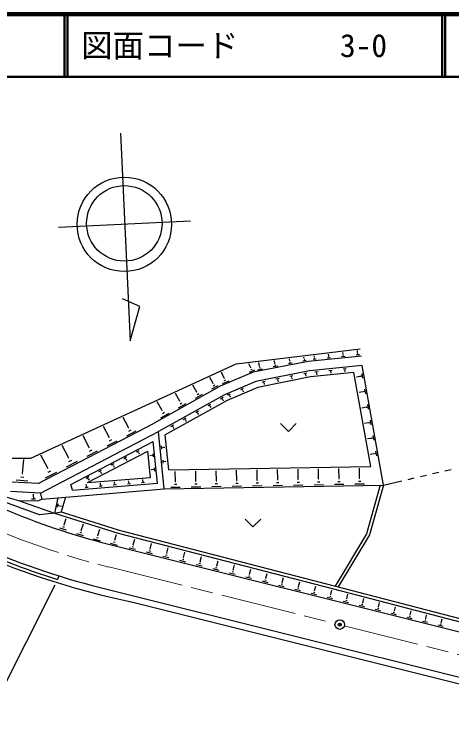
# Model space of a CAD drawing. Units: millimetres on the paper. Extents: x 40 to 680, y 20 to 380.
# Drawn here: x 109.7 to 179.3, y 267.9 to 380 of the extents above; entities that cross this region are included whole.
import ezdxf
from ezdxf.enums import TextEntityAlignment as Align

# ---------------------------------------------------------------- set-up
doc = ezdxf.new("R2010")
doc.units = ezdxf.units.MM
doc.header["$PDMODE"] = 32
doc.header["$PDSIZE"] = 0.5
doc.linetypes.add('CHAIN', pattern=[18.5, 12, -1.5, 3.5, -1.5])
for name, color, linetype, lineweight in [('M-BGD', 7, 'Continuous', 25), ('M-BMK', 2, 'CHAIN', 13), ('M-BMK-SRVR', 3, 'Continuous', 25), ('M-TTL', 2, 'Continuous', 140), ('M-TTL-LINE', 7, 'Continuous', 50)]:
    doc.layers.add(name, color=color, linetype=linetype, lineweight=lineweight)
doc.layers.add('M-TTL-TXT', color=7, linetype='Continuous')
doc.styles.add('ＭＳ ゴシック', font='')
doc.styles.get('ＭＳ ゴシック').set_extended_font_data('MS Gothic')

msp = doc.modelspace()

# ---------------------------------------------------------------- linework, layer by layer
at = {"layer": 'M-BGD'}
for p, q in [((126.621, 361.055), (128.157, 328.061)), ((137.784, 347.058), (116.807, 346.082)), ((129.711, 333.511), (126.97, 334.731)), ((128.157, 328.061), (129.711, 333.511)), ((145.034, 324.415), (164.722, 326.801)), ((162.018, 325.93), (161.989, 326.218)), ((164.33, 326.176), (164.298, 326.498)), ((164.312, 326.174), (164.348, 326.177)), ((153.559, 324.848), (153.491, 325.189)), ((155.642, 324.881), (156.165, 324.984)), ((155.841, 325.246), (155.797, 325.468)), ((155.807, 325.076), (155.937, 325.102)), ((155.825, 325.243), (155.857, 325.249)), ((164.918, 325.631), (156.45, 324.786)), ((157.243, 325.116), (157.752, 325.167)), ((157.419, 325.288), (157.546, 325.301)), ((157.467, 325.447), (157.445, 325.667)), ((157.451, 325.446), (157.483, 325.449)), ((159.496, 325.341), (160.029, 325.394)), ((159.68, 325.521), (159.813, 325.534)), ((159.731, 325.687), (159.705, 325.941)), ((159.714, 325.686), (159.747, 325.689)), ((161.773, 325.568), (162.33, 325.624)), ((161.965, 325.756), (162.104, 325.77)), ((162.001, 325.928), (162.036, 325.932)), ((164.074, 325.798), (164.655, 325.856)), ((164.275, 325.994), (164.42, 326.008)), ((112.42, 309.407), (145.034, 324.415)), ((147.333, 323.783), (147.063, 324.419)), ((156.45, 324.786), (147.704, 323.052)), ((148.729, 324.005), (148.612, 324.597)), ((148.704, 324), (148.754, 324.01)), ((150.923, 323.945), (151.623, 324.084)), ((151.189, 324.435), (151.097, 324.899)), ((151.144, 324.207), (151.319, 324.242)), ((151.168, 324.43), (151.211, 324.439)), ((153.326, 324.421), (153.937, 324.542)), ((153.519, 324.65), (153.671, 324.68)), ((153.54, 324.844), (153.578, 324.852)), ((165.067, 324.138), (156.671, 323.301)), ((168.449, 305.127), (165.067, 324.138)), ((147.704, 323.052), (142.487, 320.837)), ((143.125, 322.097), (142.711, 323.071)), ((147.119, 323.075), (147.991, 323.445)), ((147.306, 323.772), (147.36, 323.795)), ((147.335, 323.475), (147.553, 323.568)), ((156.671, 323.301), (148.147, 321.61)), ((148.426, 323.45), (149.221, 323.607)), ((148.677, 323.747), (148.876, 323.787)), ((155.768, 322.867), (156.259, 322.964)), ((155.982, 322.756), (156.104, 322.78)), ((163.745, 323.001), (156.818, 322.31)), ((157.535, 323.136), (158.033, 323.185)), ((157.737, 323.005), (157.861, 323.017)), ((157.798, 322.86), (157.829, 322.864)), ((157.814, 322.862), (157.834, 322.663)), ((159.774, 323.359), (160.272, 323.409)), ((159.976, 323.228), (160.1, 323.241)), ((160.037, 323.084), (160.068, 323.087)), ((160.053, 323.085), (160.073, 322.886)), ((162.013, 323.582), (162.511, 323.632)), ((162.215, 323.452), (162.339, 323.464)), ((162.276, 323.307), (162.307, 323.31)), ((162.292, 323.309), (162.312, 323.11)), ((166.398, 308.091), (163.745, 323.001)), ((165.176, 322.096), (165.045, 322.834)), ((141.35, 321.278), (140.83, 322.206)), ((142.876, 321.274), (143.889, 321.704)), ((143.093, 322.084), (143.156, 322.111)), ((143.127, 321.739), (143.38, 321.847)), ((156.818, 322.31), (148.443, 320.65)), ((149.147, 321.554), (149.638, 321.651)), ((151.354, 321.991), (151.845, 322.089)), ((151.568, 321.881), (151.69, 321.905)), ((151.643, 321.743), (151.673, 321.749)), ((151.658, 321.746), (151.697, 321.55)), ((153.561, 322.429), (154.052, 322.526)), ((153.775, 322.318), (153.897, 322.343)), ((153.85, 322.18), (153.88, 322.187)), ((153.865, 322.184), (153.904, 321.987)), ((156.057, 322.618), (156.087, 322.624)), ((156.072, 322.621), (156.111, 322.425)), ((164.667, 322.386), (164.126, 322.29)), ((164.671, 322.363), (164.663, 322.409)), ((164.905, 322.333), (164.872, 322.518)), ((142.487, 320.837), (131.985, 314.957)), ((138.755, 319.906), (138.157, 320.976)), ((141.185, 320.395), (142.188, 320.957)), ((141.319, 321.26), (141.381, 321.295)), ((141.393, 320.907), (141.644, 321.047)), ((148.147, 321.61), (143.148, 319.488)), ((148.443, 320.65), (143.589, 318.589)), ((145.746, 320.319), (146.206, 320.515)), ((149.361, 321.443), (149.483, 321.467)), ((149.436, 321.305), (149.466, 321.311)), ((149.451, 321.308), (149.49, 321.112)), ((143.148, 319.488), (132.699, 313.637)), ((136.056, 318.48), (135.375, 319.696)), ((138.574, 318.933), (139.68, 319.552)), ((138.721, 319.887), (138.79, 319.926)), ((138.803, 319.497), (139.08, 319.652)), ((143.674, 319.44), (144.135, 319.635)), ((143.906, 319.375), (144.021, 319.424)), ((145.977, 320.254), (146.092, 320.303)), ((146.078, 320.135), (146.107, 320.147)), ((146.093, 320.141), (146.171, 319.957)), ((165.105, 319.925), (164.564, 319.828)), ((165.109, 319.902), (165.101, 319.948)), ((165.343, 319.872), (165.31, 320.056)), ((165.614, 319.634), (165.483, 320.373)), ((133.247, 316.995), (132.481, 318.364)), ((143.589, 318.589), (133.758, 313.084)), ((136.018, 318.459), (136.094, 318.501)), ((142.517, 318.849), (142.954, 319.093)), ((142.754, 318.809), (142.863, 318.87)), ((142.868, 318.701), (142.896, 318.717)), ((142.882, 318.709), (142.98, 318.534)), ((144.007, 319.256), (144.036, 319.268)), ((144.022, 319.262), (144.1, 319.078)), ((135.857, 317.411), (137.071, 318.091)), ((136.108, 318.031), (136.412, 318.2)), ((140.554, 317.749), (140.99, 317.994)), ((140.791, 317.71), (140.9, 317.771)), ((140.905, 317.602), (140.932, 317.617)), ((140.919, 317.61), (141.016, 317.435)), ((165.543, 317.463), (165.002, 317.367)), ((165.547, 317.44), (165.539, 317.486)), ((165.781, 317.41), (165.748, 317.595)), ((166.052, 317.173), (165.921, 317.911)), ((133.029, 315.828), (134.356, 316.571)), ((133.206, 316.972), (133.288, 317.019)), ((133.304, 316.505), (133.636, 316.69)), ((138.591, 316.65), (139.027, 316.894)), ((138.828, 316.611), (138.937, 316.672)), ((138.942, 316.503), (138.969, 316.518)), ((138.956, 316.51), (139.053, 316.336)), ((113.585, 305.365), (131.985, 314.957)), ((127.916, 314.26), (127.074, 315.875)), ((136.628, 315.551), (137.064, 315.795)), ((136.865, 315.512), (136.974, 315.573)), ((136.979, 315.404), (137.006, 315.419)), ((136.992, 315.411), (137.09, 315.237)), ((152.08, 314.896), (153.33, 313.646)), ((154.58, 314.896), (153.33, 313.646)), ((165.981, 315.002), (165.44, 314.906)), ((165.985, 314.979), (165.977, 315.025)), ((166.219, 314.949), (166.186, 315.134)), ((166.49, 314.712), (166.359, 315.45)), ((124.824, 312.707), (123.927, 314.427)), ((127.869, 314.235), (127.963, 314.284)), ((127.963, 313.713), (128.337, 313.908)), ((134.664, 314.452), (135.101, 314.696)), ((134.901, 314.412), (135.01, 314.473)), ((135.016, 314.304), (135.043, 314.32)), ((135.029, 314.312), (135.127, 314.137)), ((113.919, 303.847), (132.699, 313.637)), ((121.656, 311.115), (120.702, 312.943)), ((124.775, 312.681), (124.874, 312.732)), ((127.636, 312.971), (129.133, 313.752)), ((133.601, 304.508), (132.699, 313.637)), ((134.308, 307.521), (133.758, 313.084)), ((166.657, 312.488), (166.624, 312.672)), ((166.928, 312.25), (166.797, 312.989)), ((118.727, 305.226), (131.849, 312.067)), ((124.53, 311.352), (126.103, 312.173)), ((124.874, 312.132), (125.267, 312.337)), ((132.506, 305.42), (131.849, 312.067)), ((166.419, 312.541), (165.878, 312.444)), ((166.423, 312.518), (166.415, 312.564)), ((118.408, 309.483), (117.397, 311.422)), ((121.346, 309.693), (122.998, 310.554)), ((121.414, 305.499), (130.999, 310.496)), ((121.604, 311.088), (121.707, 311.141)), ((121.708, 310.511), (122.121, 310.727)), ((129.172, 310.389), (129.616, 310.62)), ((131.411, 306.332), (130.999, 310.496)), ((133.226, 310.839), (133.177, 311.336)), ((133.357, 311.04), (133.345, 311.164)), ((133.502, 311.101), (133.499, 311.132)), ((133.5, 311.117), (133.699, 311.137)), ((167.366, 309.789), (167.234, 310.527)), ((109.412, 309.407), (112.42, 309.407)), ((115.079, 307.81), (114.009, 309.863)), ((118.354, 309.455), (118.462, 309.511)), ((127.177, 309.349), (127.62, 309.58)), ((127.413, 309.303), (127.523, 309.361)), ((129.408, 310.343), (129.519, 310.401)), ((129.519, 310.232), (129.546, 310.246)), ((129.533, 310.239), (129.625, 310.061)), ((131.519, 309.809), (131.32, 309.789)), ((131.518, 309.824), (131.521, 309.793)), ((131.663, 309.886), (131.675, 309.761)), ((131.793, 310.087), (131.843, 309.589)), ((166.857, 310.079), (166.316, 309.983)), ((166.861, 310.056), (166.853, 310.102)), ((167.095, 310.026), (167.062, 310.211)), ((111.091, 306.976), (111.301, 309.158)), ((118.084, 307.992), (119.816, 308.895)), ((118.462, 308.85), (118.895, 309.076)), ((125.182, 308.309), (125.625, 308.54)), ((125.417, 308.263), (125.528, 308.321)), ((127.524, 309.191), (127.551, 309.206)), ((127.537, 309.199), (127.63, 309.021)), ((133.448, 308.599), (133.399, 309.097)), ((133.579, 308.801), (133.566, 308.925)), ((133.723, 308.862), (133.72, 308.893)), ((133.722, 308.878), (133.921, 308.897)), ((114.739, 306.248), (116.554, 307.194)), ((115.022, 307.781), (115.136, 307.84)), ((115.136, 307.148), (115.59, 307.384)), ((123.187, 307.269), (123.63, 307.5)), ((123.422, 307.223), (123.533, 307.28)), ((123.533, 307.111), (123.561, 307.126)), ((123.547, 307.118), (123.64, 306.941)), ((125.528, 308.151), (125.556, 308.166)), ((125.542, 308.159), (125.635, 307.981)), ((131.741, 307.57), (131.542, 307.55)), ((131.739, 307.585), (131.742, 307.554)), ((131.884, 307.647), (131.896, 307.522)), ((132.015, 307.848), (132.064, 307.35)), ((134.308, 307.521), (166.398, 308.091)), ((135.382, 305.689), (135.354, 307.289)), ((138.632, 305.747), (138.603, 307.347)), ((141.881, 305.805), (141.853, 307.405)), ((145.131, 305.863), (145.102, 307.462)), ((148.38, 305.92), (148.352, 307.52)), ((151.63, 305.978), (151.601, 307.578)), ((154.879, 306.036), (154.851, 307.635)), ((158.129, 306.093), (158.1, 307.693)), ((161.378, 306.151), (161.35, 307.751)), ((164.628, 306.209), (164.599, 307.809)), ((176.244, 306.93), (177.218, 307.155)), ((178.192, 307.38), (179.166, 307.606)), ((110.059, 305.955), (111.909, 305.777)), ((110.806, 306.444), (111.268, 306.399)), ((111.033, 306.982), (111.148, 306.971)), ((121.192, 306.229), (121.635, 306.46)), ((121.414, 305.499), (131.411, 306.332)), ((121.427, 306.183), (121.538, 306.24)), ((121.538, 306.071), (121.566, 306.086)), ((121.552, 306.078), (121.644, 305.901)), ((130.2, 305.78), (130.184, 305.979)), ((151.583, 305.977), (151.677, 305.979)), ((154.832, 306.035), (154.926, 306.037)), ((158.082, 306.093), (158.176, 306.094)), ((161.331, 306.15), (161.425, 306.152)), ((164.581, 306.208), (164.675, 306.21)), ((172.346, 306.028), (173.321, 306.254)), ((174.295, 306.479), (175.269, 306.704)), ((113.585, 305.365), (109.407, 305.559)), ((119.017, 304.296), (118.727, 305.226)), ((119.017, 304.296), (132.506, 305.42)), ((121.306, 304.888), (121.181, 304.878)), ((121.231, 305.032), (121.215, 305.232)), ((121.247, 305.034), (121.216, 305.031)), ((123.748, 304.941), (123.249, 304.9)), ((123.548, 305.075), (123.424, 305.065)), ((123.473, 305.219), (123.457, 305.419)), ((123.489, 305.221), (123.458, 305.218)), ((125.99, 305.128), (125.491, 305.086)), ((125.79, 305.262), (125.666, 305.251)), ((125.716, 305.406), (125.699, 305.605)), ((125.731, 305.407), (125.7, 305.405)), ((128.232, 305.315), (127.734, 305.273)), ((128.033, 305.449), (127.908, 305.438)), ((127.958, 305.593), (127.941, 305.792)), ((127.973, 305.594), (127.942, 305.592)), ((130.474, 305.501), (129.976, 305.46)), ((130.275, 305.635), (130.15, 305.625)), ((130.216, 305.781), (130.185, 305.778)), ((133.601, 304.508), (168.449, 305.127)), ((135.203, 305.236), (135.578, 305.243)), ((135.335, 305.689), (135.429, 305.69)), ((137.898, 304.834), (139.398, 304.861)), ((138.452, 305.294), (138.827, 305.301)), ((138.585, 305.746), (138.679, 305.748)), ((141.147, 304.892), (142.647, 304.918)), ((141.702, 305.352), (142.077, 305.358)), ((141.834, 305.804), (141.928, 305.806)), ((144.397, 304.949), (145.897, 304.976)), ((144.951, 305.409), (145.326, 305.416)), ((145.084, 305.862), (145.178, 305.863)), ((147.646, 305.007), (149.146, 305.034)), ((148.201, 305.467), (148.576, 305.474)), ((148.333, 305.919), (148.427, 305.921)), ((150.896, 305.065), (152.396, 305.091)), ((151.45, 305.525), (151.825, 305.531)), ((154.145, 305.123), (155.645, 305.149)), ((154.7, 305.582), (155.075, 305.589)), ((157.395, 305.18), (158.895, 305.207)), ((157.949, 305.64), (158.324, 305.647)), ((160.644, 305.238), (162.144, 305.265)), ((161.199, 305.698), (161.574, 305.705)), ((163.894, 305.296), (165.394, 305.322)), ((164.448, 305.756), (164.823, 305.762)), ((167.927, 305.117), (165.749, 297.384)), ((168.449, 305.127), (166.212, 297.184)), ((168.449, 305.127), (171.372, 305.803)), ((113.779, 300.365), (103.596, 304.084)), ((106.012, 303.896), (110.425, 302.658)), ((113.919, 303.847), (109.172, 304.068)), ((114.217, 302.893), (113.919, 303.847)), ((114.217, 302.893), (133.601, 304.508)), ((121.505, 304.754), (121.007, 304.713)), ((134.648, 304.776), (136.148, 304.803)), ((110.425, 302.658), (113.472, 302.624)), ((110.425, 302.658), (116.183, 300.648)), ((113.143, 302.878), (112.515, 302.885)), ((112.909, 303.069), (112.752, 303.07)), ((112.853, 303.258), (112.813, 303.258)), ((112.833, 303.258), (112.837, 303.648)), ((113.472, 302.624), (114.217, 302.893)), ((116.688, 303.099), (116.183, 300.648)), ((117.883, 303.198), (117.219, 300.845)), ((116.635, 301.604), (116.746, 302.142)), ((116.838, 301.772), (116.866, 301.907)), ((117.01, 301.789), (117.017, 301.823)), ((117.013, 301.806), (117.296, 301.748)), ((116.183, 300.648), (113.779, 300.365)), ((116.183, 300.648), (117.219, 300.845)), ((116.183, 300.648), (126.279, 297.451)), ((117.219, 300.845), (126.418, 297.932)), ((117.68, 298.797), (118.013, 299.807)), ((146.442, 299.703), (147.692, 298.453)), ((148.942, 299.703), (147.692, 298.453)), ((116.943, 298.337), (117.999, 297.989)), ((117.443, 298.524), (117.707, 298.436)), ((117.647, 298.808), (117.713, 298.786)), ((120.412, 297.907), (120.753, 298.939)), ((123.056, 297.08), (123.346, 298.114)), ((119.664, 297.44), (120.736, 297.087)), ((120.172, 297.629), (120.44, 297.541)), ((120.379, 297.918), (120.446, 297.896)), ((123.022, 297.09), (123.09, 297.071)), ((125.763, 296.391), (126.014, 297.265)), ((126.279, 297.451), (160.486, 288.598)), ((126.418, 297.932), (160.612, 289.082)), ((165.749, 297.384), (160.733, 289.051)), ((166.212, 297.184), (161.238, 288.919)), ((122.324, 296.577), (123.419, 296.269)), ((122.827, 296.79), (123.101, 296.713)), ((123.692, 295.986), (207.291, 275.074)), ((125.028, 295.892), (126.121, 295.578)), ((125.532, 296.102), (125.805, 296.024)), ((125.729, 296.401), (125.797, 296.381)), ((128.676, 295.625), (128.899, 296.515)), ((128.036, 295.157), (129.021, 294.911)), ((128.479, 295.36), (128.726, 295.299)), ((128.646, 295.633), (128.707, 295.617)), ((131.32, 294.957), (131.381, 294.941)), ((131.35, 294.949), (131.569, 295.824)), ((134.013, 294.276), (134.228, 295.136)), ((130.717, 294.486), (131.691, 294.243)), ((131.155, 294.687), (131.399, 294.626)), ((133.387, 293.818), (134.35, 293.578)), ((133.82, 294.017), (134.061, 293.957)), ((133.983, 294.284), (134.043, 294.269)), ((136.636, 293.613), (136.695, 293.598)), ((136.665, 293.606), (136.877, 294.45)), ((139.307, 292.938), (139.514, 293.768)), ((136.046, 293.153), (136.999, 292.915)), ((136.475, 293.35), (136.713, 293.29)), ((138.694, 292.491), (139.636, 292.255)), ((139.118, 292.685), (139.354, 292.626)), ((139.277, 292.946), (139.336, 292.931)), ((141.937, 292.273), (142.141, 293.088)), ((141.332, 291.831), (142.263, 291.598)), ((141.751, 292.023), (141.984, 291.965)), ((141.908, 292.281), (141.966, 292.266)), ((144.373, 291.364), (144.603, 291.306)), ((144.528, 291.618), (144.586, 291.604)), ((144.557, 291.611), (144.757, 292.411)), ((147.166, 290.952), (147.363, 291.737)), ((116.825, 290.69), (116.646, 290.117)), ((143.959, 291.174), (144.879, 290.944)), ((146.575, 290.52), (147.485, 290.292)), ((146.984, 290.707), (147.212, 290.65)), ((147.138, 290.959), (147.195, 290.944)), ((149.737, 290.302), (149.793, 290.288)), ((149.765, 290.295), (149.958, 291.065)), ((152.353, 289.641), (152.542, 290.396)), ((116.197, 289.223), (106.149, 269.224)), ((149.181, 289.868), (150.08, 289.643)), ((149.585, 290.053), (149.81, 289.997)), ((151.776, 289.219), (152.664, 288.996)), ((152.176, 289.402), (152.398, 289.346)), ((152.326, 289.648), (152.381, 289.634)), ((154.931, 288.989), (155.116, 289.73)), ((125.945, 288.207), (205.593, 268.283)), ((154.36, 288.572), (155.238, 288.352)), ((154.755, 288.753), (154.975, 288.698)), ((154.904, 288.996), (154.958, 288.982)), ((157.325, 288.107), (157.542, 288.053)), ((157.471, 288.347), (157.525, 288.334)), ((157.498, 288.34), (157.68, 289.066)), ((160.055, 287.694), (160.233, 288.406)), ((160.486, 288.598), (204.901, 277.021)), ((160.612, 289.082), (205.017, 277.507)), ((156.934, 287.928), (157.802, 287.711)), ((159.498, 287.287), (160.355, 287.073)), ((159.883, 287.464), (160.098, 287.41)), ((160.028, 287.701), (160.082, 287.687)), ((162.574, 287.056), (162.627, 287.043)), ((162.6, 287.05), (162.774, 287.744)), ((165.133, 286.408), (165.302, 287.085)), ((129.03, 286.404), (205.289, 267.328)), ((162.051, 286.648), (162.896, 286.437)), ((162.431, 286.823), (162.642, 286.77)), ((164.592, 286.013), (165.424, 285.805)), ((164.966, 286.184), (165.174, 286.132)), ((165.107, 286.415), (165.159, 286.402)), ((167.627, 285.776), (167.679, 285.763)), ((167.653, 285.77), (167.818, 286.429)), ((170.161, 285.135), (170.321, 285.776)), ((167.12, 285.38), (167.94, 285.175)), ((167.489, 285.549), (167.694, 285.498)), ((169.636, 284.751), (170.443, 284.549)), ((169.999, 284.918), (170.201, 284.867)), ((170.135, 285.141), (170.186, 285.128)), ((172.656, 284.503), (172.812, 285.127)), ((172.139, 284.125), (172.934, 283.926)), ((172.497, 284.289), (172.696, 284.239)), ((172.631, 284.509), (172.681, 284.496)), ((174.982, 283.663), (175.178, 283.614)), ((175.114, 283.88), (175.163, 283.867)), ((175.139, 283.874), (175.291, 284.481)), ((177.61, 283.248), (177.757, 283.838)), ((174.63, 283.502), (175.413, 283.306)), ((177.109, 282.882), (177.879, 282.689)), ((177.455, 283.041), (177.648, 282.992)), ((177.586, 283.254), (177.634, 283.242))]:
    msp.add_line(p, q, dxfattribs=at)
for centre, radius in [((127.253, 346.568), 7.5), ((127.255, 346.726), 6)]:
    msp.add_circle(centre, radius, dxfattribs=at)
for radius, start, end in [(121.5, 238.27873, 255.00886), (128.5, 238.17656, 256.87678), (129.6, 238.17677, 258.38648), (129.1, 238.17667, 252.66162)]:
    msp.add_arc((155.12, 413.351), radius, start, end, dxfattribs=at)
msp.add_open_spline([(86.915, 268.789), (91.935, 267.908), (93.455, 267.671), (97.529, 266.491), (101.091, 265.459), (102.928, 264.386), (106.49, 263.355), (110.623, 262.158), (113.1, 262.17), (117.299, 261.226), (119.276, 260.782), (120.414, 260.628), (122.339, 259.994), (125.364, 258.999), (126.958, 258.161), (129.955, 257.082), (132.448, 256.185), (133.856, 255.709), (136.396, 254.954), (139.041, 254.168), (140.503, 253.593), (143.228, 253.162), (146.17, 252.697), (147.877, 253.072), (150.845, 252.826), (153.17, 252.633), (154.515, 252.709), (156.781, 252.154), (160, 251.365), (161.642, 250.39), (164.79, 249.354), (167.353, 248.509), (168.78, 247.993), (171.398, 247.337), (173.953, 246.698), (175.408, 246.423), (178.007, 245.993), (180.619, 245.561), (182.089, 245.325), (184.727, 245.097), (188.217, 244.796), (190.191, 244.557), (193.688, 244.761), (196.948, 244.952), (198.71, 245.619), (201.92, 246.217), (205.252, 246.838), (207.072, 247.458), (210.433, 247.897), (213.261, 248.268), (214.862, 248.392), (217.713, 248.458), (221.454, 248.544), (223.548, 248.238), (227.29, 248.234), (230.835, 248.229), (232.829, 248.172), (236.363, 248.458), (239.835, 248.738), (241.778, 248.986), (245.211, 249.578), (247.774, 250.019), (249.148, 250.575), (251.708, 251.034), (254.774, 251.583), (256.497, 251.934), (259.604, 252.154), (262.703, 252.373), (264.451, 252.183), (267.557, 252.154), (270.138, 252.13), (271.592, 252.245), (274.165, 252.042), (277.898, 251.747), (279.956, 251.249), (283.686, 250.922), (285.562, 250.757), (286.621, 250.779), (288.502, 250.698), (290.711, 250.602), (291.964, 250.201), (294.159, 250.474), (296.729, 250.794), (298.1, 251.405), (300.543, 252.266), (302.927, 253.106), (304.311, 253.544), (306.479, 254.842), (308.567, 256.091), (309.397, 257.28), (311.408, 258.65), (313.206, 259.876), (314.377, 260.3), (316.224, 261.45), (317.666, 262.348), (318.19, 263.396), (319.808, 263.915), (324.785, 265.508), (327.861, 265.352), (333.081, 265.595), (336.053, 265.733), (337.737, 265.885), (340.698, 265.595), (343.884, 265.283), (345.655, 264.907), (348.762, 264.139), (352.477, 263.22), (354.413, 262.194), (358.115, 261.226), (361.187, 260.424), (362.922, 259.974), (366.068, 259.546), (368.807, 259.174), (370.361, 259.085), (373.124, 258.986), (375.311, 258.908), (376.537, 259.105), (378.724, 259.098), (382.947, 259.084), (385.312, 259.008), (389.533, 258.874), (392.903, 258.768), (394.79, 258.685), (398.158, 258.538), (401.833, 258.378), (403.887, 258.08), (407.566, 258.09), (411.444, 258.101), (413.628, 258.193), (417.479, 258.65), (420.658, 259.028), (422.356, 259.816), (425.544, 260.106), (428.463, 260.373), (430.126, 260.458), (433.048, 260.218), (437.744, 259.834), (440.361, 259.372), (444.977, 258.426), (447.628, 257.883), (449.017, 257.113), (451.697, 256.746), (454.172, 256.407), (455.585, 256.399), (458.082, 256.41), (460.713, 256.421), (462.228, 256.317), (464.802, 256.858), (467.239, 257.371), (468.601, 257.806), (470.851, 258.874), (472.325, 259.574), (472.888, 260.45), (474.379, 261.114), (475.972, 261.824), (476.909, 262.217), (478.635, 262.458), (480.325, 262.695), (481.357, 262.906), (483.004, 262.458), (485.046, 261.903), (485.962, 260.966), (487.708, 259.77), (489.377, 258.628), (490.026, 257.596), (491.74, 256.522), (493.235, 255.586), (494.25, 255.392), (495.884, 254.73), (498.585, 253.636), (500.061, 252.871), (502.885, 252.154), (504.805, 251.666), (505.949, 251.464), (507.925, 251.594), (509.916, 251.725), (510.98, 252.253), (512.854, 252.938), (515.023, 253.731), (516.089, 254.535), (518.23, 255.402), (520.551, 256.342), (521.864, 256.865), (524.278, 257.53), (526.479, 258.136), (527.764, 258.259), (529.991, 258.762), (532.851, 259.408), (533.765, 259.644), (537.289, 260.523)], degree=3, knots=[0, 0, 0, 0, 1, 1, 1, 2, 2, 2, 3, 3, 3, 4, 4, 4, 5, 5, 5, 6, 6, 6, 7, 7, 7, 8, 8, 8, 9, 9, 9, 10, 10, 10, 11, 11, 11, 12, 12, 12, 13, 13, 13, 14, 14, 14, 15, 15, 15, 16, 16, 16, 17, 17, 17, 18, 18, 18, 19, 19, 19, 20, 20, 20, 21, 21, 21, 22, 22, 22, 23, 23, 23, 24, 24, 24, 25, 25, 25, 26, 26, 26, 27, 27, 27, 28, 28, 28, 29, 29, 29, 30, 30, 30, 31, 31, 31, 32, 32, 32, 33, 33, 33, 34, 34, 34, 35, 35, 35, 36, 36, 36, 37, 37, 37, 38, 38, 38, 39, 39, 39, 40, 40, 40, 41, 41, 41, 42, 42, 42, 43, 43, 43, 44, 44, 44, 45, 45, 45, 46, 46, 46, 47, 47, 47, 48, 48, 48, 49, 49, 49, 50, 50, 50, 51, 51, 51, 52, 52, 52, 53, 53, 53, 54, 54, 54, 55, 55, 55, 56, 56, 56, 57, 57, 57, 58, 58, 58, 59, 59, 59, 60, 60, 60, 61, 61, 61, 62, 62, 62, 63, 63, 63, 63], dxfattribs=at)
at = {"layer": 'M-BMK'}
for p, q in [((124.796, 292.102), (160.747, 283.109)), ((162.202, 282.745), (206.442, 271.679))]:
    msp.add_line(p, q, dxfattribs=at)
msp.add_arc((155.12, 413.351), 125, 238.17585, 255.95589, dxfattribs=at)
at = {"layer": 'M-BMK-SRVR'}
msp.add_circle((161.475, 282.927), 0.75, dxfattribs=at)
msp.add_point((161.475, 282.927), dxfattribs=at)
at = {"layer": 'M-TTL'}
msp.add_line((680, 380), (40, 380), dxfattribs=at)
at = {"layer": 'M-TTL-LINE'}
for p, q in [((117.75, 380), (117.75, 370)), ((118.25, 380), (118.25, 370)), ((177.75, 380), (177.75, 370)), ((178.25, 380), (178.25, 370)), ((40, 370), (680, 370))]:
    msp.add_line(p, q, dxfattribs=at)

# ---------------------------------------------------------------- texts
at = {"layer": 'M-TTL-TXT', "style": 'ＭＳ ゴシック'}
for s, p in [('図面コード', (120.38, 375)), ('3-0', (161.521, 375))]:
    msp.add_text(s, height=3.666, dxfattribs=at).set_placement(p, align=Align.MIDDLE_LEFT)

doc.saveas('drawing.dxf')
